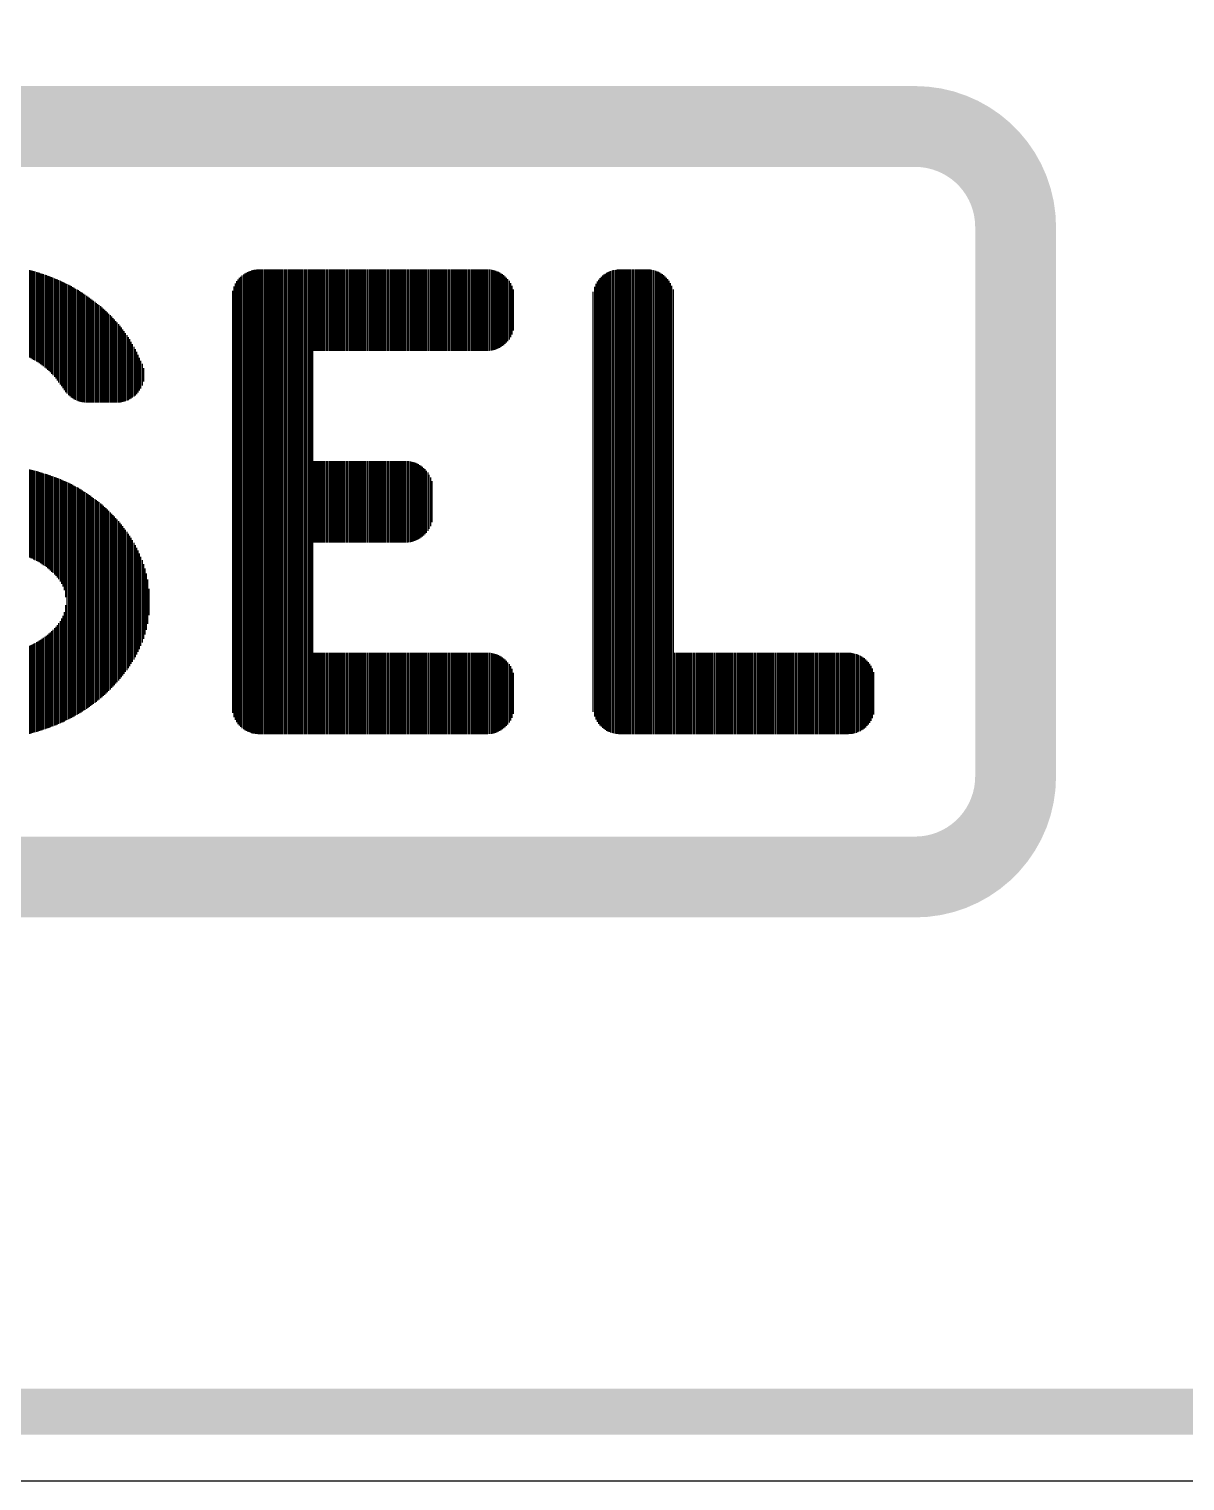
# Model space of a CAD drawing. Extents: x 4.9 to 38.9, y -1.1 to 21.9.
# Drawn here: x 23.444 to 24.444, y 7.063 to 8.321 of the extents above; entities that cross this region are included whole.
import ezdxf

# ---------------------------------------------------------------- set-up
doc = ezdxf.new("R2010")
doc.units = 0
doc.layers.get('0').update_dxf_attribs({"linetype": 'CONTINUOUS'})

msp = doc.modelspace()

# ---------------------------------------------------------------- linework, layer by layer
at = {"linetype": 'CONTINUOUS'}
for p, q in [((23.4444, 8.0362), (23.4444, 8.112)), ((23.4456, 8.0356), (23.4456, 8.1117)), ((23.4468, 8.035), (23.4468, 8.1114)), ((23.448, 8.0343), (23.448, 8.1111)), ((23.4492, 8.0337), (23.4492, 8.1107)), ((23.6343, 7.712), (23.6343, 8.1108)), ((23.6354, 7.7115), (23.6354, 8.1112)), ((23.6366, 7.7111), (23.6366, 8.1116)), ((23.6378, 7.7108), (23.6378, 8.1119)), ((23.639, 7.7106), (23.639, 8.1122)), ((23.6401, 7.7104), (23.6401, 8.1123)), ((23.6413, 7.7103), (23.6413, 8.1125)), ((23.6425, 7.7102), (23.6425, 8.1125)), ((23.6437, 7.7102), (23.6437, 8.1125)), ((23.6448, 7.7102), (23.6448, 8.1125)), ((23.646, 7.7102), (23.646, 8.1125)), ((23.6472, 7.7102), (23.6472, 8.1125)), ((23.6484, 7.7102), (23.6484, 8.1125)), ((23.6495, 7.7102), (23.6495, 8.1125)), ((23.6507, 7.7102), (23.6507, 8.1125)), ((23.6519, 7.7102), (23.6519, 8.1125)), ((23.6531, 7.7102), (23.6531, 8.1125)), ((23.6542, 7.7102), (23.6542, 8.1125)), ((23.6554, 7.7102), (23.6554, 8.1125)), ((23.6566, 7.7102), (23.6566, 8.1125)), ((23.6577, 7.7102), (23.6577, 8.1125)), ((23.6589, 7.7102), (23.6589, 8.1125)), ((23.6601, 7.7102), (23.6601, 8.1125)), ((23.6613, 7.7102), (23.6613, 8.1125)), ((23.6624, 7.7102), (23.6624, 8.1125)), ((23.6636, 7.7102), (23.6636, 8.1125)), ((23.6648, 7.7102), (23.6648, 8.1125)), ((23.666, 7.7102), (23.666, 8.1125)), ((23.6671, 7.7102), (23.6671, 8.1125)), ((23.6683, 7.7102), (23.6683, 8.1125)), ((23.6695, 7.7102), (23.6695, 8.1125)), ((23.6707, 7.7102), (23.6707, 8.1125)), ((23.6718, 7.7102), (23.6718, 8.1125)), ((23.673, 7.7102), (23.673, 8.1125)), ((23.6742, 7.7102), (23.6742, 8.1125)), ((23.6753, 7.7102), (23.6753, 8.1125)), ((23.6765, 7.7102), (23.6765, 8.1125)), ((23.6777, 7.7102), (23.6777, 8.1125)), ((23.6789, 7.7102), (23.6789, 8.1125)), ((23.68, 7.7102), (23.68, 8.1125)), ((23.6812, 7.7102), (23.6812, 8.1125)), ((23.6824, 7.7102), (23.6824, 8.1125)), ((23.6836, 7.7102), (23.6836, 8.1125)), ((23.6847, 7.7102), (23.6847, 8.1125)), ((23.6859, 7.7102), (23.6859, 8.1125)), ((23.6871, 7.7102), (23.6871, 8.1125)), ((23.6883, 7.7102), (23.6883, 8.1125)), ((23.6894, 7.7102), (23.6894, 8.1125)), ((23.6906, 8.0421), (23.6906, 8.1125)), ((23.6918, 8.0421), (23.6918, 8.1125)), ((23.6929, 8.0421), (23.6929, 8.1125)), ((23.6941, 8.0421), (23.6941, 8.1125)), ((23.6953, 8.0421), (23.6953, 8.1125)), ((23.6965, 8.0421), (23.6965, 8.1125)), ((23.6976, 8.0421), (23.6976, 8.1125)), ((23.6988, 8.0421), (23.6988, 8.1125)), ((23.7, 8.0421), (23.7, 8.1125)), ((23.7012, 8.0421), (23.7012, 8.1125)), ((23.7023, 8.0421), (23.7023, 8.1125)), ((23.7035, 8.0421), (23.7035, 8.1125)), ((23.7047, 8.0421), (23.7047, 8.1125)), ((23.7059, 8.0421), (23.7059, 8.1125)), ((23.707, 8.0421), (23.707, 8.1125)), ((23.7082, 8.0421), (23.7082, 8.1125)), ((23.7094, 8.0421), (23.7094, 8.1125)), ((23.7105, 8.0421), (23.7105, 8.1125)), ((23.7117, 8.0421), (23.7117, 8.1125)), ((23.7129, 8.0421), (23.7129, 8.1125)), ((23.7141, 8.0421), (23.7141, 8.1125)), ((23.7152, 8.0421), (23.7152, 8.1125)), ((23.7164, 8.0421), (23.7164, 8.1125)), ((23.7176, 8.0421), (23.7176, 8.1125)), ((23.7188, 8.0421), (23.7188, 8.1125)), ((23.7199, 8.0421), (23.7199, 8.1125)), ((23.7211, 8.0421), (23.7211, 8.1125)), ((23.7223, 8.0421), (23.7223, 8.1125)), ((23.7235, 8.0421), (23.7235, 8.1125)), ((23.7246, 8.0421), (23.7246, 8.1125)), ((23.7258, 8.0421), (23.7258, 8.1125)), ((23.727, 8.0421), (23.727, 8.1125)), ((23.7282, 8.0421), (23.7282, 8.1125)), ((23.7293, 8.0421), (23.7293, 8.1125)), ((23.7305, 8.0421), (23.7305, 8.1125)), ((23.7317, 8.0421), (23.7317, 8.1125)), ((23.7328, 8.0421), (23.7328, 8.1125)), ((23.734, 8.0421), (23.734, 8.1125)), ((23.7352, 8.0421), (23.7352, 8.1125)), ((23.7364, 8.0421), (23.7364, 8.1125)), ((23.7375, 8.0421), (23.7375, 8.1125)), ((23.7387, 8.0421), (23.7387, 8.1125)), ((23.7399, 8.0421), (23.7399, 8.1125)), ((23.7411, 8.0421), (23.7411, 8.1125)), ((23.7422, 8.0421), (23.7422, 8.1125)), ((23.7434, 8.0421), (23.7434, 8.1125)), ((23.7446, 8.0421), (23.7446, 8.1125)), ((23.7458, 8.0421), (23.7458, 8.1125)), ((23.7469, 8.0421), (23.7469, 8.1125)), ((23.7481, 8.0421), (23.7481, 8.1125)), ((23.7493, 8.0421), (23.7493, 8.1125)), ((23.7504, 8.0421), (23.7504, 8.1125)), ((23.7516, 8.0421), (23.7516, 8.1125)), ((23.7528, 8.0421), (23.7528, 8.1125)), ((23.754, 8.0421), (23.754, 8.1125)), ((23.7551, 8.0421), (23.7551, 8.1125)), ((23.7563, 8.0421), (23.7563, 8.1125)), ((23.7575, 8.0421), (23.7575, 8.1125)), ((23.7587, 8.0421), (23.7587, 8.1125)), ((23.7598, 8.0421), (23.7598, 8.1125)), ((23.761, 8.0421), (23.761, 8.1125)), ((23.7622, 8.0421), (23.7622, 8.1125)), ((23.7634, 8.0421), (23.7634, 8.1125)), ((23.7645, 8.0421), (23.7645, 8.1125)), ((23.7657, 8.0421), (23.7657, 8.1125)), ((23.7669, 8.0421), (23.7669, 8.1125)), ((23.768, 8.0421), (23.768, 8.1125)), ((23.7692, 8.0421), (23.7692, 8.1125)), ((23.7704, 8.0421), (23.7704, 8.1125)), ((23.7716, 8.0421), (23.7716, 8.1125)), ((23.7727, 8.0421), (23.7727, 8.1125)), ((23.7739, 8.0421), (23.7739, 8.1125)), ((23.7751, 8.0421), (23.7751, 8.1125)), ((23.7763, 8.0421), (23.7763, 8.1125)), ((23.7774, 8.0421), (23.7774, 8.1125)), ((23.7786, 8.0421), (23.7786, 8.1125)), ((23.7798, 8.0421), (23.7798, 8.1125)), ((23.781, 8.0421), (23.781, 8.1125)), ((23.7821, 8.0421), (23.7821, 8.1125)), ((23.7833, 8.0421), (23.7833, 8.1125)), ((23.7845, 8.0421), (23.7845, 8.1125)), ((23.7857, 8.0421), (23.7857, 8.1125)), ((23.7868, 8.0421), (23.7868, 8.1125)), ((23.788, 8.0421), (23.788, 8.1125)), ((23.7892, 8.0421), (23.7892, 8.1125)), ((23.7903, 8.0421), (23.7903, 8.1125)), ((23.7915, 8.0421), (23.7915, 8.1125)), ((23.7927, 8.0421), (23.7927, 8.1125)), ((23.7939, 8.0421), (23.7939, 8.1125)), ((23.795, 8.0421), (23.795, 8.1125)), ((23.7962, 8.0421), (23.7962, 8.1125)), ((23.7974, 8.0421), (23.7974, 8.1125)), ((23.7986, 8.0421), (23.7986, 8.1125)), ((23.7997, 8.0421), (23.7997, 8.1125)), ((23.8009, 8.0421), (23.8009, 8.1125)), ((23.8021, 8.0421), (23.8021, 8.1125)), ((23.8033, 8.0421), (23.8033, 8.1125)), ((23.8044, 8.0421), (23.8044, 8.1125)), ((23.8056, 8.0421), (23.8056, 8.1125)), ((23.8068, 8.0421), (23.8068, 8.1125)), ((23.8079, 8.0421), (23.8079, 8.1125)), ((23.8091, 8.0421), (23.8091, 8.1125)), ((23.8103, 8.0421), (23.8103, 8.1125)), ((23.8115, 8.0421), (23.8115, 8.1125)), ((23.8126, 8.0421), (23.8126, 8.1125)), ((23.8138, 8.0421), (23.8138, 8.1125)), ((23.815, 8.0421), (23.815, 8.1125)), ((23.8162, 8.0421), (23.8162, 8.1125)), ((23.8173, 8.0421), (23.8173, 8.1125)), ((23.8185, 8.0421), (23.8185, 8.1125)), ((23.8197, 8.0421), (23.8197, 8.1125)), ((23.8209, 8.0421), (23.8209, 8.1125)), ((23.822, 8.0421), (23.822, 8.1125)), ((23.8232, 8.0421), (23.8232, 8.1125)), ((23.8244, 8.0421), (23.8244, 8.1125)), ((23.8255, 8.0421), (23.8255, 8.1125)), ((23.8267, 8.0421), (23.8267, 8.1125)), ((23.8279, 8.0421), (23.8279, 8.1125)), ((23.8291, 8.0421), (23.8291, 8.1125)), ((23.8302, 8.0421), (23.8302, 8.1125)), ((23.8314, 8.0421), (23.8314, 8.1125)), ((23.8326, 8.0421), (23.8326, 8.1125)), ((23.8338, 8.0421), (23.8338, 8.1125)), ((23.8349, 8.0421), (23.8349, 8.1125)), ((23.8361, 8.0421), (23.8361, 8.1125)), ((23.8373, 8.0421), (23.8373, 8.1125)), ((23.8385, 8.0421), (23.8385, 8.1125)), ((23.8396, 8.0421), (23.8396, 8.1125)), ((23.8408, 8.0421), (23.8408, 8.1125)), ((23.842, 8.0422), (23.842, 8.1125)), ((23.8431, 8.0423), (23.8431, 8.1124)), ((23.8443, 8.0425), (23.8443, 8.1122)), ((23.8455, 8.0427), (23.8455, 8.112)), ((23.8467, 8.043), (23.8467, 8.1117)), ((23.8478, 8.0433), (23.8478, 8.1113)), ((23.849, 8.0438), (23.849, 8.1109)), ((23.9464, 7.712), (23.9464, 8.1107)), ((23.9476, 7.7116), (23.9476, 8.1112)), ((23.9488, 7.7112), (23.9488, 8.1116)), ((23.9499, 7.7109), (23.9499, 8.1119)), ((23.9511, 7.7106), (23.9511, 8.1121)), ((23.9523, 7.7104), (23.9523, 8.1123)), ((23.9535, 7.7103), (23.9535, 8.1125)), ((23.9546, 7.7102), (23.9546, 8.1125)), ((23.9558, 7.7102), (23.9558, 8.1125)), ((23.957, 7.7102), (23.957, 8.1125)), ((23.9581, 7.7102), (23.9581, 8.1125)), ((23.9593, 7.7102), (23.9593, 8.1125)), ((23.9605, 7.7102), (23.9605, 8.1125)), ((23.9617, 7.7102), (23.9617, 8.1125)), ((23.9628, 7.7102), (23.9628, 8.1125)), ((23.964, 7.7102), (23.964, 8.1125)), ((23.9652, 7.7102), (23.9652, 8.1125)), ((23.9664, 7.7102), (23.9664, 8.1125)), ((23.9675, 7.7102), (23.9675, 8.1125)), ((23.9687, 7.7102), (23.9687, 8.1125)), ((23.9699, 7.7102), (23.9699, 8.1125)), ((23.9711, 7.7102), (23.9711, 8.1125)), ((23.9722, 7.7102), (23.9722, 8.1125)), ((23.9734, 7.7102), (23.9734, 8.1125)), ((23.9746, 7.7102), (23.9746, 8.1125)), ((23.9757, 7.7102), (23.9757, 8.1125)), ((23.9769, 7.7102), (23.9769, 8.1125)), ((23.9781, 7.7102), (23.9781, 8.1125)), ((23.9793, 7.7102), (23.9793, 8.1125)), ((23.9804, 7.7102), (23.9804, 8.1125)), ((23.9816, 7.7102), (23.9816, 8.1124)), ((23.9828, 7.7102), (23.9828, 8.1122)), ((23.984, 7.7102), (23.984, 8.112)), ((23.9851, 7.7102), (23.9851, 8.1117)), ((23.9863, 7.7102), (23.9863, 8.1113)), ((23.9875, 7.7102), (23.9875, 8.1109)), ((23.4504, 8.0329), (23.4504, 8.1103)), ((23.4516, 8.0322), (23.4516, 8.11)), ((23.4528, 8.0313), (23.4528, 8.1096)), ((23.454, 8.0305), (23.454, 8.1092)), ((23.4552, 8.0296), (23.4552, 8.1088)), ((23.4564, 8.0287), (23.4564, 8.1084)), ((23.4576, 8.0278), (23.4576, 8.108)), ((23.4588, 8.0268), (23.4588, 8.1076)), ((23.46, 8.0257), (23.46, 8.1071)), ((23.4612, 8.0247), (23.4612, 8.1067)), ((23.4624, 8.0235), (23.4624, 8.1062)), ((23.4636, 8.0223), (23.4636, 8.1058)), ((23.4648, 8.021), (23.4648, 8.1053)), ((23.466, 8.0196), (23.466, 8.1048)), ((23.4673, 8.0181), (23.4673, 8.1043)), ((23.4685, 8.0164), (23.4685, 8.1038)), ((23.4697, 8.0147), (23.4697, 8.1033)), ((23.4709, 8.013), (23.4709, 8.1027)), ((23.4721, 8.0114), (23.4721, 8.1022)), ((23.4733, 8.0097), (23.4733, 8.1016)), ((23.4745, 8.008), (23.4745, 8.101)), ((23.4757, 8.0064), (23.4757, 8.1004)), ((23.4769, 8.005), (23.4769, 8.0998)), ((23.4781, 8.0038), (23.4781, 8.0992)), ((23.4793, 8.0027), (23.4793, 8.0986)), ((23.6225, 7.7224), (23.6225, 8.1004)), ((23.6237, 7.7205), (23.6237, 8.1023)), ((23.6249, 7.7189), (23.6249, 8.1038)), ((23.6261, 7.7176), (23.6261, 8.1052)), ((23.6272, 7.7164), (23.6272, 8.1063)), ((23.6284, 7.7154), (23.6284, 8.1074)), ((23.6296, 7.7145), (23.6296, 8.1082)), ((23.6308, 7.7137), (23.6308, 8.109)), ((23.6319, 7.7131), (23.6319, 8.1097)), ((23.6331, 7.7125), (23.6331, 8.1103)), ((23.8502, 8.0443), (23.8502, 8.1104)), ((23.8514, 8.0448), (23.8514, 8.1098)), ((23.8525, 8.0455), (23.8525, 8.1092)), ((23.8537, 8.0463), (23.8537, 8.1084)), ((23.8549, 8.0471), (23.8549, 8.1075)), ((23.8561, 8.0481), (23.8561, 8.1066)), ((23.8572, 8.0492), (23.8572, 8.1054)), ((23.8584, 8.0505), (23.8584, 8.1041)), ((23.8596, 8.052), (23.8596, 8.1026)), ((23.8608, 8.0539), (23.8608, 8.1008)), ((23.8619, 8.0562), (23.8619, 8.0985)), ((23.9347, 7.7227), (23.9347, 8.1001)), ((23.9359, 7.7207), (23.9359, 8.102)), ((23.937, 7.7191), (23.937, 8.1036)), ((23.9382, 7.7177), (23.9382, 8.105)), ((23.9394, 7.7166), (23.9394, 8.1062)), ((23.9405, 7.7155), (23.9405, 8.1072)), ((23.9417, 7.7146), (23.9417, 8.1081)), ((23.9429, 7.7138), (23.9429, 8.1089)), ((23.9441, 7.7131), (23.9441, 8.1096)), ((23.9452, 7.7125), (23.9452, 8.1102)), ((23.9887, 7.7102), (23.9887, 8.1104)), ((23.9898, 7.7102), (23.9898, 8.1098)), ((23.991, 7.7102), (23.991, 8.1092)), ((23.9922, 7.7102), (23.9922, 8.1084)), ((23.9934, 7.7102), (23.9934, 8.1075)), ((23.9945, 7.7102), (23.9945, 8.1066)), ((23.9957, 7.7102), (23.9957, 8.1054)), ((23.9969, 7.7102), (23.9969, 8.1041)), ((23.998, 7.7102), (23.998, 8.1026)), ((23.9992, 7.7102), (23.9992, 8.1008)), ((24.0004, 7.7102), (24.0004, 8.0985)), ((23.4805, 8.0018), (23.4805, 8.098)), ((23.4817, 8.001), (23.4817, 8.0973)), ((23.4829, 8.0003), (23.4829, 8.0966)), ((23.4841, 7.9996), (23.4841, 8.0959)), ((23.4853, 7.9991), (23.4853, 8.0952)), ((23.4865, 7.9986), (23.4865, 8.0945)), ((23.4877, 7.9982), (23.4877, 8.0937)), ((23.4889, 7.9979), (23.4889, 8.093)), ((23.4901, 7.9977), (23.4901, 8.0922)), ((23.4913, 7.9975), (23.4913, 8.0914)), ((23.4925, 7.9973), (23.4925, 8.0906)), ((23.4937, 7.9973), (23.4937, 8.0898)), ((23.4949, 7.9973), (23.4949, 8.0889)), ((23.4961, 7.9973), (23.4961, 8.0881)), ((23.4973, 7.9973), (23.4973, 8.0872)), ((23.4985, 7.9973), (23.4985, 8.0863)), ((23.6202, 7.7287), (23.6202, 8.0941)), ((23.6214, 7.7249), (23.6214, 8.0979)), ((23.8631, 8.0596), (23.8631, 8.0951)), ((23.9323, 7.7295), (23.9323, 8.0933)), ((23.9335, 7.7253), (23.9335, 8.0975)), ((24.0016, 7.7102), (24.0016, 8.0951)), ((23.4997, 7.9973), (23.4997, 8.0855)), ((23.501, 7.9973), (23.501, 8.0845)), ((23.5022, 7.9973), (23.5022, 8.0835)), ((23.5034, 7.9973), (23.5034, 8.0826)), ((23.5046, 7.9973), (23.5046, 8.0816)), ((23.5058, 7.9973), (23.5058, 8.0807)), ((23.507, 7.9973), (23.507, 8.0796)), ((23.5082, 7.9973), (23.5082, 8.0785)), ((23.5094, 7.9973), (23.5094, 8.0775)), ((23.5106, 7.9973), (23.5106, 8.0764)), ((23.5118, 7.9973), (23.5118, 8.0754)), ((23.513, 7.9973), (23.513, 8.0741)), ((23.5142, 7.9973), (23.5142, 8.0729)), ((23.5154, 7.9973), (23.5154, 8.0717)), ((23.5166, 7.9973), (23.5166, 8.0705)), ((23.5178, 7.9973), (23.5178, 8.0693)), ((23.519, 7.9973), (23.519, 8.0679)), ((23.5202, 7.9973), (23.5202, 8.0665)), ((23.5214, 7.9973), (23.5214, 8.0651)), ((23.5226, 7.9974), (23.5226, 8.0637)), ((23.5238, 7.9976), (23.5238, 8.0622)), ((23.525, 7.9979), (23.525, 8.0607)), ((23.5262, 7.9982), (23.5262, 8.059)), ((23.5274, 7.9985), (23.5274, 8.0573)), ((23.5286, 7.999), (23.5286, 8.0556)), ((23.5298, 7.9995), (23.5298, 8.0538)), ((23.531, 8.0001), (23.531, 8.0521)), ((23.5322, 8.0008), (23.5322, 8.0499)), ((23.5334, 8.0016), (23.5334, 8.0478)), ((23.5347, 8.0025), (23.5347, 8.0457)), ((23.5359, 8.0035), (23.5359, 8.0436)), ((23.5371, 8.0047), (23.5371, 8.0413)), ((23.5383, 8.006), (23.5383, 8.0386)), ((23.5395, 8.0076), (23.5395, 8.036)), ((23.5407, 8.0095), (23.5407, 8.0333)), ((23.5419, 8.012), (23.5419, 8.0307)), ((23.5431, 8.0156), (23.5431, 8.027)), ((23.4444, 7.8632), (23.4444, 7.9394)), ((23.4456, 7.8626), (23.4456, 7.9391)), ((23.4468, 7.8621), (23.4468, 7.9388)), ((23.448, 7.8615), (23.448, 7.9384)), ((23.4492, 7.8609), (23.4492, 7.9381)), ((23.4504, 7.8603), (23.4504, 7.9378)), ((23.4516, 7.8596), (23.4516, 7.9375)), ((23.4528, 7.859), (23.4528, 7.9371)), ((23.454, 7.8582), (23.454, 7.9368)), ((23.4552, 7.8574), (23.4552, 7.9364)), ((23.4564, 7.8566), (23.4564, 7.936)), ((23.4576, 7.8558), (23.4576, 7.9357)), ((23.4588, 7.8549), (23.4588, 7.9353)), ((23.46, 7.8539), (23.46, 7.9349)), ((23.6906, 7.8762), (23.6906, 7.9466)), ((23.6918, 7.8762), (23.6918, 7.9466)), ((23.6929, 7.8762), (23.6929, 7.9466)), ((23.6941, 7.8762), (23.6941, 7.9466)), ((23.6953, 7.8762), (23.6953, 7.9466)), ((23.6965, 7.8762), (23.6965, 7.9466)), ((23.6976, 7.8762), (23.6976, 7.9466)), ((23.6988, 7.8762), (23.6988, 7.9466)), ((23.7, 7.8762), (23.7, 7.9466)), ((23.7012, 7.8762), (23.7012, 7.9466)), ((23.7023, 7.8762), (23.7023, 7.9466)), ((23.7035, 7.8762), (23.7035, 7.9466)), ((23.7047, 7.8762), (23.7047, 7.9466)), ((23.7059, 7.8762), (23.7059, 7.9466)), ((23.707, 7.8762), (23.707, 7.9466)), ((23.7082, 7.8762), (23.7082, 7.9466)), ((23.7094, 7.8762), (23.7094, 7.9466)), ((23.7105, 7.8762), (23.7105, 7.9466)), ((23.7117, 7.8762), (23.7117, 7.9466)), ((23.7129, 7.8762), (23.7129, 7.9466)), ((23.7141, 7.8762), (23.7141, 7.9466)), ((23.7152, 7.8762), (23.7152, 7.9466)), ((23.7164, 7.8762), (23.7164, 7.9466)), ((23.7176, 7.8762), (23.7176, 7.9466)), ((23.7188, 7.8762), (23.7188, 7.9466)), ((23.7199, 7.8762), (23.7199, 7.9466)), ((23.7211, 7.8762), (23.7211, 7.9466)), ((23.7223, 7.8762), (23.7223, 7.9466)), ((23.7235, 7.8762), (23.7235, 7.9466)), ((23.7246, 7.8762), (23.7246, 7.9466)), ((23.7258, 7.8762), (23.7258, 7.9466)), ((23.727, 7.8762), (23.727, 7.9466)), ((23.7282, 7.8762), (23.7282, 7.9466)), ((23.7293, 7.8762), (23.7293, 7.9466)), ((23.7305, 7.8762), (23.7305, 7.9466)), ((23.7317, 7.8762), (23.7317, 7.9466)), ((23.7328, 7.8762), (23.7328, 7.9466)), ((23.734, 7.8762), (23.734, 7.9466)), ((23.7352, 7.8762), (23.7352, 7.9466)), ((23.7364, 7.8762), (23.7364, 7.9466)), ((23.7375, 7.8762), (23.7375, 7.9466)), ((23.7387, 7.8762), (23.7387, 7.9466)), ((23.7399, 7.8762), (23.7399, 7.9466)), ((23.7411, 7.8762), (23.7411, 7.9466)), ((23.7422, 7.8762), (23.7422, 7.9466)), ((23.7434, 7.8762), (23.7434, 7.9466)), ((23.7446, 7.8762), (23.7446, 7.9466)), ((23.7458, 7.8762), (23.7458, 7.9466)), ((23.7469, 7.8762), (23.7469, 7.9466)), ((23.7481, 7.8762), (23.7481, 7.9466)), ((23.7493, 7.8762), (23.7493, 7.9466)), ((23.7504, 7.8762), (23.7504, 7.9466)), ((23.7516, 7.8762), (23.7516, 7.9466)), ((23.7528, 7.8762), (23.7528, 7.9466)), ((23.754, 7.8762), (23.754, 7.9466)), ((23.7551, 7.8762), (23.7551, 7.9466)), ((23.7563, 7.8762), (23.7563, 7.9466)), ((23.7575, 7.8762), (23.7575, 7.9466)), ((23.7587, 7.8762), (23.7587, 7.9466)), ((23.7598, 7.8762), (23.7598, 7.9466)), ((23.761, 7.8762), (23.761, 7.9466)), ((23.7622, 7.8762), (23.7622, 7.9466)), ((23.7634, 7.8762), (23.7634, 7.9466)), ((23.7645, 7.8762), (23.7645, 7.9466)), ((23.7657, 7.8762), (23.7657, 7.9466)), ((23.7669, 7.8762), (23.7669, 7.9466)), ((23.768, 7.8762), (23.768, 7.9466)), ((23.7692, 7.8762), (23.7692, 7.9466)), ((23.7704, 7.8762), (23.7704, 7.9466)), ((23.7716, 7.8762), (23.7716, 7.9465)), ((23.7727, 7.8763), (23.7727, 7.9464)), ((23.7739, 7.8765), (23.7739, 7.9463)), ((23.7751, 7.8767), (23.7751, 7.946)), ((23.7763, 7.877), (23.7763, 7.9457)), ((23.7774, 7.8774), (23.7774, 7.9454)), ((23.7786, 7.8778), (23.7786, 7.945)), ((23.7798, 7.8783), (23.7798, 7.9445)), ((23.781, 7.8789), (23.781, 7.9439)), ((23.7821, 7.8795), (23.7821, 7.9432)), ((23.7833, 7.8803), (23.7833, 7.9425)), ((23.7845, 7.8812), (23.7845, 7.9416)), ((23.7857, 7.8821), (23.7857, 7.9406)), ((23.7868, 7.8833), (23.7868, 7.9395)), ((23.788, 7.8846), (23.788, 7.9382)), ((23.7892, 7.8861), (23.7892, 7.9367)), ((23.7903, 7.8879), (23.7903, 7.9348)), ((23.4612, 7.8529), (23.4612, 7.9345)), ((23.4624, 7.8519), (23.4624, 7.9341)), ((23.4636, 7.8508), (23.4636, 7.9336)), ((23.4648, 7.8497), (23.4648, 7.9332)), ((23.466, 7.8484), (23.466, 7.9328)), ((23.4673, 7.8471), (23.4673, 7.9323)), ((23.4685, 7.8457), (23.4685, 7.9319)), ((23.4697, 7.8442), (23.4697, 7.9314)), ((23.4709, 7.8424), (23.4709, 7.9309)), ((23.4721, 7.8404), (23.4721, 7.9304)), ((23.4733, 7.838), (23.4733, 7.9299)), ((23.4745, 7.8348), (23.4745, 7.9293)), ((23.4757, 7.8287), (23.4757, 7.9288)), ((23.4769, 7.7224), (23.4769, 7.9283)), ((23.4781, 7.723), (23.4781, 7.9277)), ((23.4793, 7.7236), (23.4793, 7.9271)), ((23.4805, 7.7242), (23.4805, 7.9265)), ((23.4817, 7.7249), (23.4817, 7.9259)), ((23.4829, 7.7255), (23.4829, 7.9253)), ((23.4841, 7.7262), (23.4841, 7.9246)), ((23.4853, 7.7269), (23.4853, 7.9239)), ((23.4865, 7.7276), (23.4865, 7.9233)), ((23.4877, 7.7283), (23.4877, 7.9226)), ((23.7915, 7.8902), (23.7915, 7.9325)), ((23.7927, 7.8936), (23.7927, 7.9292)), ((23.4889, 7.729), (23.4889, 7.9219)), ((23.4901, 7.7298), (23.4901, 7.9212)), ((23.4913, 7.7305), (23.4913, 7.9204)), ((23.4925, 7.7313), (23.4925, 7.9196)), ((23.4937, 7.7321), (23.4937, 7.9188)), ((23.4949, 7.733), (23.4949, 7.9181)), ((23.4961, 7.7338), (23.4961, 7.9172)), ((23.4973, 7.7346), (23.4973, 7.9164)), ((23.4985, 7.7355), (23.4985, 7.9155)), ((23.4997, 7.7364), (23.4997, 7.9146)), ((23.501, 7.7373), (23.501, 7.9137)), ((23.5022, 7.7382), (23.5022, 7.9128)), ((23.5034, 7.7392), (23.5034, 7.9118)), ((23.5046, 7.7402), (23.5046, 7.9109)), ((23.5058, 7.7412), (23.5058, 7.9099)), ((23.507, 7.7422), (23.507, 7.9089)), ((23.5082, 7.7433), (23.5082, 7.9078)), ((23.5094, 7.7443), (23.5094, 7.9067)), ((23.5106, 7.7454), (23.5106, 7.9057)), ((23.5118, 7.7465), (23.5118, 7.9046)), ((23.513, 7.7477), (23.513, 7.9034)), ((23.5142, 7.7489), (23.5142, 7.9022)), ((23.5154, 7.7501), (23.5154, 7.901)), ((23.5166, 7.7513), (23.5166, 7.8998)), ((23.5178, 7.7526), (23.5178, 7.8985)), ((23.519, 7.7539), (23.519, 7.8972)), ((23.5202, 7.7552), (23.5202, 7.8959)), ((23.5214, 7.7565), (23.5214, 7.8945)), ((23.5226, 7.758), (23.5226, 7.8931)), ((23.5238, 7.7594), (23.5238, 7.8916)), ((23.525, 7.7608), (23.525, 7.8902)), ((23.5262, 7.7624), (23.5262, 7.8886)), ((23.5274, 7.764), (23.5274, 7.887)), ((23.5286, 7.7656), (23.5286, 7.8853)), ((23.5298, 7.7673), (23.5298, 7.8836)), ((23.531, 7.7691), (23.531, 7.8818)), ((23.5322, 7.7709), (23.5322, 7.88)), ((23.5334, 7.7728), (23.5334, 7.878)), ((23.5347, 7.7748), (23.5347, 7.8759)), ((23.5359, 7.7768), (23.5359, 7.8738)), ((23.5371, 7.7791), (23.5371, 7.8715)), ((23.5383, 7.7814), (23.5383, 7.8691)), ((23.5395, 7.7838), (23.5395, 7.8665)), ((23.5407, 7.7866), (23.5407, 7.8637)), ((23.5419, 7.7894), (23.5419, 7.8607)), ((23.5431, 7.7927), (23.5431, 7.8574)), ((23.5443, 7.7963), (23.5443, 7.8536)), ((23.5455, 7.8005), (23.5455, 7.8493)), ((23.5467, 7.8058), (23.5467, 7.844)), ((23.5479, 7.8131), (23.5479, 7.836)), ((23.4757, 7.7218), (23.4757, 7.8218)), ((23.4721, 7.7201), (23.4721, 7.8102)), ((23.4733, 7.7206), (23.4733, 7.8126)), ((23.4745, 7.7212), (23.4745, 7.8158)), ((23.4612, 7.7157), (23.4612, 7.7972)), ((23.4624, 7.7161), (23.4624, 7.7982)), ((23.4636, 7.7166), (23.4636, 7.7993)), ((23.4648, 7.7171), (23.4648, 7.8005)), ((23.466, 7.7175), (23.466, 7.8018)), ((23.4673, 7.718), (23.4673, 7.8032)), ((23.4685, 7.7185), (23.4685, 7.8046)), ((23.4697, 7.7191), (23.4697, 7.8063)), ((23.4709, 7.7196), (23.4709, 7.8081)), ((23.4444, 7.7105), (23.4444, 7.7866)), ((23.4456, 7.7108), (23.4456, 7.7872)), ((23.4468, 7.7112), (23.4468, 7.7878)), ((23.448, 7.7115), (23.448, 7.7884)), ((23.4492, 7.7118), (23.4492, 7.789)), ((23.4504, 7.7122), (23.4504, 7.7897)), ((23.4516, 7.7125), (23.4516, 7.7904)), ((23.4528, 7.7129), (23.4528, 7.7911)), ((23.454, 7.7132), (23.454, 7.7919)), ((23.4552, 7.7136), (23.4552, 7.7927)), ((23.4564, 7.714), (23.4564, 7.7935)), ((23.4576, 7.7144), (23.4576, 7.7943)), ((23.4588, 7.7149), (23.4588, 7.7952)), ((23.46, 7.7153), (23.46, 7.7962)), ((23.6906, 7.7102), (23.6906, 7.7806)), ((23.6918, 7.7102), (23.6918, 7.7806)), ((23.6929, 7.7102), (23.6929, 7.7806)), ((23.6941, 7.7102), (23.6941, 7.7806)), ((23.6953, 7.7102), (23.6953, 7.7806)), ((23.6965, 7.7102), (23.6965, 7.7806)), ((23.6976, 7.7102), (23.6976, 7.7806)), ((23.6988, 7.7102), (23.6988, 7.7806)), ((23.7, 7.7102), (23.7, 7.7806)), ((23.7012, 7.7102), (23.7012, 7.7806)), ((23.7023, 7.7102), (23.7023, 7.7806)), ((23.7035, 7.7102), (23.7035, 7.7806)), ((23.7047, 7.7102), (23.7047, 7.7806)), ((23.7059, 7.7102), (23.7059, 7.7806)), ((23.707, 7.7102), (23.707, 7.7806)), ((23.7082, 7.7102), (23.7082, 7.7806)), ((23.7094, 7.7102), (23.7094, 7.7806)), ((23.7105, 7.7102), (23.7105, 7.7806)), ((23.7117, 7.7102), (23.7117, 7.7806)), ((23.7129, 7.7102), (23.7129, 7.7806)), ((23.7141, 7.7102), (23.7141, 7.7806)), ((23.7152, 7.7102), (23.7152, 7.7806)), ((23.7164, 7.7102), (23.7164, 7.7806)), ((23.7176, 7.7102), (23.7176, 7.7806)), ((23.7188, 7.7102), (23.7188, 7.7806)), ((23.7199, 7.7102), (23.7199, 7.7806)), ((23.7211, 7.7102), (23.7211, 7.7806)), ((23.7223, 7.7102), (23.7223, 7.7806)), ((23.7235, 7.7102), (23.7235, 7.7806)), ((23.7246, 7.7102), (23.7246, 7.7806)), ((23.7258, 7.7102), (23.7258, 7.7806)), ((23.727, 7.7102), (23.727, 7.7806)), ((23.7282, 7.7102), (23.7282, 7.7806)), ((23.7293, 7.7102), (23.7293, 7.7806)), ((23.7305, 7.7102), (23.7305, 7.7806)), ((23.7317, 7.7102), (23.7317, 7.7806)), ((23.7328, 7.7102), (23.7328, 7.7806)), ((23.734, 7.7102), (23.734, 7.7806)), ((23.7352, 7.7102), (23.7352, 7.7806)), ((23.7364, 7.7102), (23.7364, 7.7806)), ((23.7375, 7.7102), (23.7375, 7.7806)), ((23.7387, 7.7102), (23.7387, 7.7806)), ((23.7399, 7.7102), (23.7399, 7.7806)), ((23.7411, 7.7102), (23.7411, 7.7806)), ((23.7422, 7.7102), (23.7422, 7.7806)), ((23.7434, 7.7102), (23.7434, 7.7806)), ((23.7446, 7.7102), (23.7446, 7.7806)), ((23.7458, 7.7102), (23.7458, 7.7806)), ((23.7469, 7.7102), (23.7469, 7.7806)), ((23.7481, 7.7102), (23.7481, 7.7806)), ((23.7493, 7.7102), (23.7493, 7.7806)), ((23.7504, 7.7102), (23.7504, 7.7806)), ((23.7516, 7.7102), (23.7516, 7.7806)), ((23.7528, 7.7102), (23.7528, 7.7806)), ((23.754, 7.7102), (23.754, 7.7806)), ((23.7551, 7.7102), (23.7551, 7.7806)), ((23.7563, 7.7102), (23.7563, 7.7806)), ((23.7575, 7.7102), (23.7575, 7.7806)), ((23.7587, 7.7102), (23.7587, 7.7806)), ((23.7598, 7.7102), (23.7598, 7.7806)), ((23.761, 7.7102), (23.761, 7.7806)), ((23.7622, 7.7102), (23.7622, 7.7806)), ((23.7634, 7.7102), (23.7634, 7.7806)), ((23.7645, 7.7102), (23.7645, 7.7806)), ((23.7657, 7.7102), (23.7657, 7.7806)), ((23.7669, 7.7102), (23.7669, 7.7806)), ((23.768, 7.7102), (23.768, 7.7806)), ((23.7692, 7.7102), (23.7692, 7.7806)), ((23.7704, 7.7102), (23.7704, 7.7806)), ((23.7716, 7.7102), (23.7716, 7.7806)), ((23.7727, 7.7102), (23.7727, 7.7806)), ((23.7739, 7.7102), (23.7739, 7.7806)), ((23.7751, 7.7102), (23.7751, 7.7806)), ((23.7763, 7.7102), (23.7763, 7.7806)), ((23.7774, 7.7102), (23.7774, 7.7806)), ((23.7786, 7.7102), (23.7786, 7.7806)), ((23.7798, 7.7102), (23.7798, 7.7806)), ((23.781, 7.7102), (23.781, 7.7806)), ((23.7821, 7.7102), (23.7821, 7.7806)), ((23.7833, 7.7102), (23.7833, 7.7806)), ((23.7845, 7.7102), (23.7845, 7.7806)), ((23.7857, 7.7102), (23.7857, 7.7806)), ((23.7868, 7.7102), (23.7868, 7.7806)), ((23.788, 7.7102), (23.788, 7.7806)), ((23.7892, 7.7102), (23.7892, 7.7806)), ((23.7903, 7.7102), (23.7903, 7.7806)), ((23.7915, 7.7102), (23.7915, 7.7806)), ((23.7927, 7.7102), (23.7927, 7.7806)), ((23.7939, 7.7102), (23.7939, 7.7806)), ((23.795, 7.7102), (23.795, 7.7806)), ((23.7962, 7.7102), (23.7962, 7.7806)), ((23.7974, 7.7102), (23.7974, 7.7806)), ((23.7986, 7.7102), (23.7986, 7.7806)), ((23.7997, 7.7102), (23.7997, 7.7806)), ((23.8009, 7.7102), (23.8009, 7.7806)), ((23.8021, 7.7102), (23.8021, 7.7806)), ((23.8033, 7.7102), (23.8033, 7.7806)), ((23.8044, 7.7102), (23.8044, 7.7806)), ((23.8056, 7.7102), (23.8056, 7.7806)), ((23.8068, 7.7102), (23.8068, 7.7806)), ((23.8079, 7.7102), (23.8079, 7.7806)), ((23.8091, 7.7102), (23.8091, 7.7806)), ((23.8103, 7.7102), (23.8103, 7.7806)), ((23.8115, 7.7102), (23.8115, 7.7806)), ((23.8126, 7.7102), (23.8126, 7.7806)), ((23.8138, 7.7102), (23.8138, 7.7806)), ((23.815, 7.7102), (23.815, 7.7806)), ((23.8162, 7.7102), (23.8162, 7.7806)), ((23.8173, 7.7102), (23.8173, 7.7806)), ((23.8185, 7.7102), (23.8185, 7.7806)), ((23.8197, 7.7102), (23.8197, 7.7806)), ((23.8209, 7.7102), (23.8209, 7.7806)), ((23.822, 7.7102), (23.822, 7.7806)), ((23.8232, 7.7102), (23.8232, 7.7806)), ((23.8244, 7.7102), (23.8244, 7.7806)), ((23.8255, 7.7102), (23.8255, 7.7806)), ((23.8267, 7.7102), (23.8267, 7.7806)), ((23.8279, 7.7102), (23.8279, 7.7806)), ((23.8291, 7.7102), (23.8291, 7.7806)), ((23.8302, 7.7102), (23.8302, 7.7806)), ((23.8314, 7.7102), (23.8314, 7.7806)), ((23.8326, 7.7102), (23.8326, 7.7806)), ((23.8338, 7.7102), (23.8338, 7.7806)), ((23.8349, 7.7102), (23.8349, 7.7806)), ((23.8361, 7.7102), (23.8361, 7.7806)), ((23.8373, 7.7102), (23.8373, 7.7806)), ((23.8385, 7.7102), (23.8385, 7.7806)), ((23.8396, 7.7102), (23.8396, 7.7806)), ((23.8408, 7.7102), (23.8408, 7.7806)), ((23.842, 7.7103), (23.842, 7.7806)), ((23.8431, 7.7104), (23.8431, 7.7805)), ((23.8443, 7.7105), (23.8443, 7.7803)), ((23.8455, 7.7108), (23.8455, 7.7801)), ((23.8467, 7.7111), (23.8467, 7.7798)), ((23.8478, 7.7114), (23.8478, 7.7794)), ((23.849, 7.7119), (23.849, 7.779)), ((23.8502, 7.7124), (23.8502, 7.7785)), ((23.8514, 7.7129), (23.8514, 7.7779)), ((23.8525, 7.7136), (23.8525, 7.7773)), ((23.8537, 7.7143), (23.8537, 7.7765)), ((23.8549, 7.7152), (23.8549, 7.7756)), ((23.8561, 7.7162), (23.8561, 7.7747)), ((23.8572, 7.7173), (23.8572, 7.7735)), ((23.8584, 7.7186), (23.8584, 7.7722)), ((24.0027, 7.7102), (24.0027, 7.7806)), ((24.0039, 7.7102), (24.0039, 7.7806)), ((24.0051, 7.7102), (24.0051, 7.7806)), ((24.0063, 7.7102), (24.0063, 7.7806)), ((24.0074, 7.7102), (24.0074, 7.7806)), ((24.0086, 7.7102), (24.0086, 7.7806)), ((24.0098, 7.7102), (24.0098, 7.7806)), ((24.011, 7.7102), (24.011, 7.7806)), ((24.0121, 7.7102), (24.0121, 7.7806)), ((24.0133, 7.7102), (24.0133, 7.7806)), ((24.0145, 7.7102), (24.0145, 7.7806)), ((24.0156, 7.7102), (24.0156, 7.7806)), ((24.0168, 7.7102), (24.0168, 7.7806)), ((24.018, 7.7102), (24.018, 7.7806)), ((24.0192, 7.7102), (24.0192, 7.7806)), ((24.0203, 7.7102), (24.0203, 7.7806)), ((24.0215, 7.7102), (24.0215, 7.7806)), ((24.0227, 7.7102), (24.0227, 7.7806)), ((24.0239, 7.7102), (24.0239, 7.7806)), ((24.025, 7.7102), (24.025, 7.7806)), ((24.0262, 7.7102), (24.0262, 7.7806)), ((24.0274, 7.7102), (24.0274, 7.7806)), ((24.0286, 7.7102), (24.0286, 7.7806)), ((24.0297, 7.7102), (24.0297, 7.7806)), ((24.0309, 7.7102), (24.0309, 7.7806)), ((24.0321, 7.7102), (24.0321, 7.7806)), ((24.0332, 7.7102), (24.0332, 7.7806)), ((24.0344, 7.7102), (24.0344, 7.7806)), ((24.0356, 7.7102), (24.0356, 7.7806)), ((24.0368, 7.7102), (24.0368, 7.7806)), ((24.0379, 7.7102), (24.0379, 7.7806)), ((24.0391, 7.7102), (24.0391, 7.7806)), ((24.0403, 7.7102), (24.0403, 7.7806)), ((24.0415, 7.7102), (24.0415, 7.7806)), ((24.0426, 7.7102), (24.0426, 7.7806)), ((24.0438, 7.7102), (24.0438, 7.7806)), ((24.045, 7.7102), (24.045, 7.7806)), ((24.0462, 7.7102), (24.0462, 7.7806)), ((24.0473, 7.7102), (24.0473, 7.7806)), ((24.0485, 7.7102), (24.0485, 7.7806)), ((24.0497, 7.7102), (24.0497, 7.7806)), ((24.0509, 7.7102), (24.0509, 7.7806)), ((24.052, 7.7102), (24.052, 7.7806)), ((24.0532, 7.7102), (24.0532, 7.7806)), ((24.0544, 7.7102), (24.0544, 7.7806)), ((24.0555, 7.7102), (24.0555, 7.7806)), ((24.0567, 7.7102), (24.0567, 7.7806)), ((24.0579, 7.7102), (24.0579, 7.7806)), ((24.0591, 7.7102), (24.0591, 7.7806)), ((24.0602, 7.7102), (24.0602, 7.7806)), ((24.0614, 7.7102), (24.0614, 7.7806)), ((24.0626, 7.7102), (24.0626, 7.7806)), ((24.0638, 7.7102), (24.0638, 7.7806)), ((24.0649, 7.7102), (24.0649, 7.7806)), ((24.0661, 7.7102), (24.0661, 7.7806)), ((24.0673, 7.7102), (24.0673, 7.7806)), ((24.0685, 7.7102), (24.0685, 7.7806)), ((24.0696, 7.7102), (24.0696, 7.7806)), ((24.0708, 7.7102), (24.0708, 7.7806)), ((24.072, 7.7102), (24.072, 7.7806)), ((24.0731, 7.7102), (24.0731, 7.7806)), ((24.0743, 7.7102), (24.0743, 7.7806)), ((24.0755, 7.7102), (24.0755, 7.7806)), ((24.0767, 7.7102), (24.0767, 7.7806)), ((24.0778, 7.7102), (24.0778, 7.7806)), ((24.079, 7.7102), (24.079, 7.7806)), ((24.0802, 7.7102), (24.0802, 7.7806)), ((24.0814, 7.7102), (24.0814, 7.7806)), ((24.0825, 7.7102), (24.0825, 7.7806)), ((24.0837, 7.7102), (24.0837, 7.7806)), ((24.0849, 7.7102), (24.0849, 7.7806)), ((24.0861, 7.7102), (24.0861, 7.7806)), ((24.0872, 7.7102), (24.0872, 7.7806)), ((24.0884, 7.7102), (24.0884, 7.7806)), ((24.0896, 7.7102), (24.0896, 7.7806)), ((24.0907, 7.7102), (24.0907, 7.7806)), ((24.0919, 7.7102), (24.0919, 7.7806)), ((24.0931, 7.7102), (24.0931, 7.7806)), ((24.0943, 7.7102), (24.0943, 7.7806)), ((24.0954, 7.7102), (24.0954, 7.7806)), ((24.0966, 7.7102), (24.0966, 7.7806)), ((24.0978, 7.7102), (24.0978, 7.7806)), ((24.099, 7.7102), (24.099, 7.7806)), ((24.1001, 7.7102), (24.1001, 7.7806)), ((24.1013, 7.7102), (24.1013, 7.7806)), ((24.1025, 7.7102), (24.1025, 7.7806)), ((24.1037, 7.7102), (24.1037, 7.7806)), ((24.1048, 7.7102), (24.1048, 7.7806)), ((24.106, 7.7102), (24.106, 7.7806)), ((24.1072, 7.7102), (24.1072, 7.7806)), ((24.1083, 7.7102), (24.1083, 7.7806)), ((24.1095, 7.7102), (24.1095, 7.7806)), ((24.1107, 7.7102), (24.1107, 7.7806)), ((24.1119, 7.7102), (24.1119, 7.7806)), ((24.113, 7.7102), (24.113, 7.7806)), ((24.1142, 7.7102), (24.1142, 7.7806)), ((24.1154, 7.7102), (24.1154, 7.7806)), ((24.1166, 7.7102), (24.1166, 7.7806)), ((24.1177, 7.7102), (24.1177, 7.7806)), ((24.1189, 7.7102), (24.1189, 7.7806)), ((24.1201, 7.7102), (24.1201, 7.7806)), ((24.1213, 7.7102), (24.1213, 7.7806)), ((24.1224, 7.7102), (24.1224, 7.7806)), ((24.1236, 7.7102), (24.1236, 7.7806)), ((24.1248, 7.7102), (24.1248, 7.7806)), ((24.126, 7.7102), (24.126, 7.7806)), ((24.1271, 7.7102), (24.1271, 7.7806)), ((24.1283, 7.7102), (24.1283, 7.7806)), ((24.1295, 7.7102), (24.1295, 7.7806)), ((24.1306, 7.7102), (24.1306, 7.7806)), ((24.1318, 7.7102), (24.1318, 7.7806)), ((24.133, 7.7102), (24.133, 7.7806)), ((24.1342, 7.7102), (24.1342, 7.7806)), ((24.1353, 7.7102), (24.1353, 7.7806)), ((24.1365, 7.7102), (24.1365, 7.7806)), ((24.1377, 7.7102), (24.1377, 7.7806)), ((24.1389, 7.7102), (24.1389, 7.7806)), ((24.14, 7.7102), (24.14, 7.7806)), ((24.1412, 7.7102), (24.1412, 7.7806)), ((24.1424, 7.7102), (24.1424, 7.7806)), ((24.1436, 7.7102), (24.1436, 7.7806)), ((24.1447, 7.7102), (24.1447, 7.7806)), ((24.1459, 7.7102), (24.1459, 7.7806)), ((24.1471, 7.7102), (24.1471, 7.7806)), ((24.1482, 7.7102), (24.1482, 7.7806)), ((24.1494, 7.7102), (24.1494, 7.7806)), ((24.1506, 7.7102), (24.1506, 7.7806)), ((24.1518, 7.7102), (24.1518, 7.7806)), ((24.1529, 7.7102), (24.1529, 7.7806)), ((24.1541, 7.7103), (24.1541, 7.7806)), ((24.1553, 7.7104), (24.1553, 7.7805)), ((24.1565, 7.7105), (24.1565, 7.7803)), ((24.1576, 7.7107), (24.1576, 7.7801)), ((24.1588, 7.711), (24.1588, 7.7798)), ((24.16, 7.7114), (24.16, 7.7795)), ((24.1612, 7.7118), (24.1612, 7.7791)), ((24.1623, 7.7123), (24.1623, 7.7786)), ((24.1635, 7.7128), (24.1635, 7.778)), ((24.1647, 7.7135), (24.1647, 7.7774)), ((24.1658, 7.7142), (24.1658, 7.7766)), ((24.167, 7.7151), (24.167, 7.7758)), ((24.1682, 7.716), (24.1682, 7.7748)), ((24.1694, 7.7172), (24.1694, 7.7737)), ((24.1705, 7.7184), (24.1705, 7.7724)), ((23.8596, 7.7201), (23.8596, 7.7707)), ((23.8608, 7.722), (23.8608, 7.7689)), ((23.8619, 7.7243), (23.8619, 7.7666)), ((23.8631, 7.7277), (23.8631, 7.7632)), ((24.1717, 7.7199), (24.1717, 7.7709)), ((24.1729, 7.7217), (24.1729, 7.7692)), ((24.1741, 7.7239), (24.1741, 7.7669)), ((24.1752, 7.7271), (24.1752, 7.7638))]:
    msp.add_line(p, q, dxfattribs=at)
msp.add_line((13.4472, 7.0633), (30.8892, 7.0633))
at = {"const_width": 0.04}
msp.add_lwpolyline([(13.5082, 10.4033), (30.8282, 10.4033, -0.414214), (30.9082, 10.3233), (30.9082, 7.2033, -0.414214), (30.8282, 7.1233), (13.5082, 7.1233, -0.414214), (13.4282, 7.2033), (13.4282, 10.3233, -0.414214)], format="xyb", close=True, dxfattribs=at)
at = {"linetype": 'CONTINUOUS', "const_width": 0.07}
for points in [[(23.2149, 8.2364), (24.2109, 8.2364)], [(24.2979, 7.6734), (24.2979, 8.1494)], [(23.2149, 7.5864), (24.2109, 7.5864)]]:
    msp.add_lwpolyline(points, dxfattribs=at)
for points in [[(24.2979, 8.1494, 0.414214), (24.2109, 8.2364, 0.414214)], [(24.2109, 7.5864, 0.414214), (24.2979, 7.6734, 0.414214)]]:
    msp.add_lwpolyline(points, format="xyb", dxfattribs=at)

doc.saveas('drawing.dxf')
